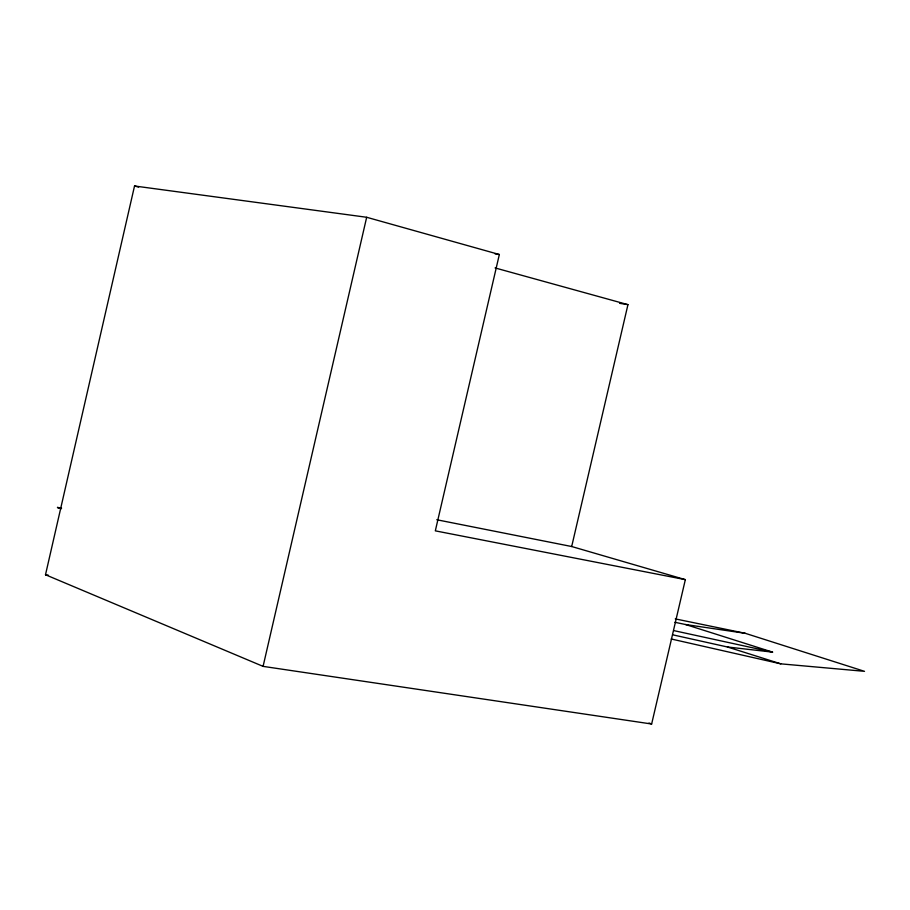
<?xml version="1.0" encoding="UTF-8"?>
<svg xmlns="http://www.w3.org/2000/svg" width="910" height="910" viewBox="0 0 910 910"><rect width="100%" height="100%" fill="white"/><g stroke="black" fill="none" stroke-linecap="round" stroke-linejoin="round"><path stroke-width="1.36" d="M45.5 574.745L134.532 185.993L366.673 217.274L499.34 254.516L435.321 530.848L685.344 579.647L651.64 724.007L263.081 666.37L45.5 574.745L48.31 575.2M263.081 666.37L366.673 217.274M685.344 579.647L571.685 546.523L627.945 304.657L495.074 267.927M671.216 638.991L780.803 663.845L864.5 671.33L745.233 633.303L675.265 618.891M673.104 634.907L727.443 646.987L772.579 652.129L685.605 624.533L674.879 622.281M495.12 253.901L499.34 254.516M685.605 624.533L745.233 633.303M619.596 303.314L627.945 304.657M61.22 508.758L57.501 507.462L61.596 508.133M436.754 519.746L571.685 546.523M57.501 507.462L60.56 508.11M673.787 630.607L772.579 652.129M134.532 185.993L138.638 187.107M727.443 646.987L780.803 663.845M648.989 723.029L651.64 724.007"/></g></svg>
